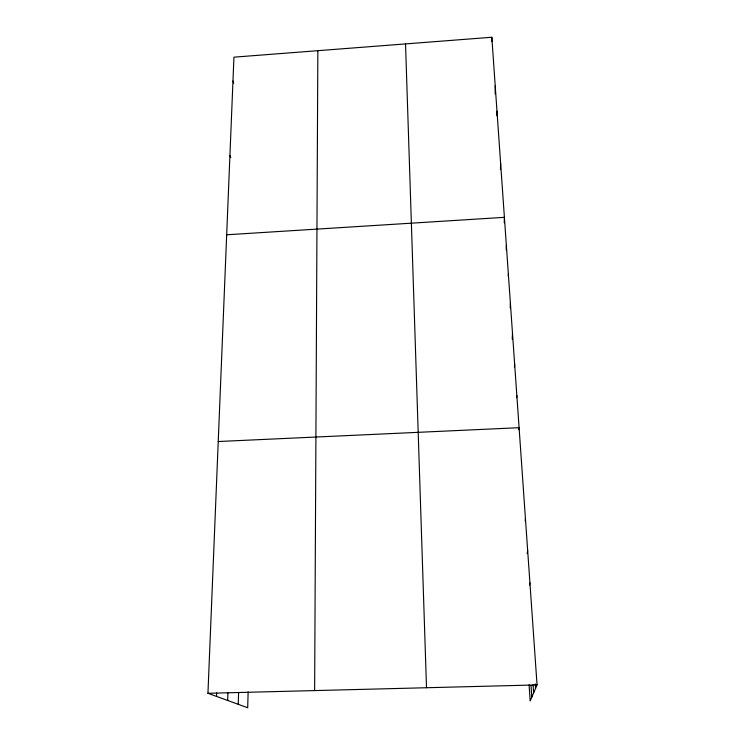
<?xml version="1.0" encoding="UTF-8"?>
<svg xmlns="http://www.w3.org/2000/svg" width="745" height="745" viewBox="0 0 745 745"><rect width="100%" height="100%" fill="white"/><g stroke="black" fill="none" stroke-linecap="round" stroke-linejoin="round"><path stroke-width="1.12" d="M491.802 41.645L491.821 37.25L233.939 57.169L207.948 693.297L247.694 707.75L248.132 691.928M314.632 690.587L317.854 50.688M495.164 93.796L495.229 86.001M496.934 115.782L496.98 111.154M500.491 169.646L500.612 163.09M504.253 222.802L504.393 217.335L226.676 234.777M238.223 704.304L238.577 693.018M506.218 249.901L506.358 245.366M227.663 700.468L227.933 692.543M508.276 276.209L508.36 274.03M216.525 696.417L216.655 693.008M510.213 307.843L510.4 303.355M512.206 339.171L512.495 333.36M514.45 367.36L514.646 364.072M516.685 397.765L516.844 395.502M518.92 429.8L519.088 427.695L218.238 441.524M525.178 520.802L525.448 518.762M527.171 553.628L527.665 550.49M529.518 585.086L529.928 582.944M491.821 37.25L537.052 684.925L530.17 700.915L529.09 684.776M207.948 693.297L537.052 684.925M229.916 155.463L230.792 157.605M232.962 80.991L233.744 83.17M535.255 683.882L535.562 688.38M533.075 684.767L533.634 692.869M531.027 685.586L531.809 697.115M405.531 43.918L426.512 687.737"/></g></svg>
